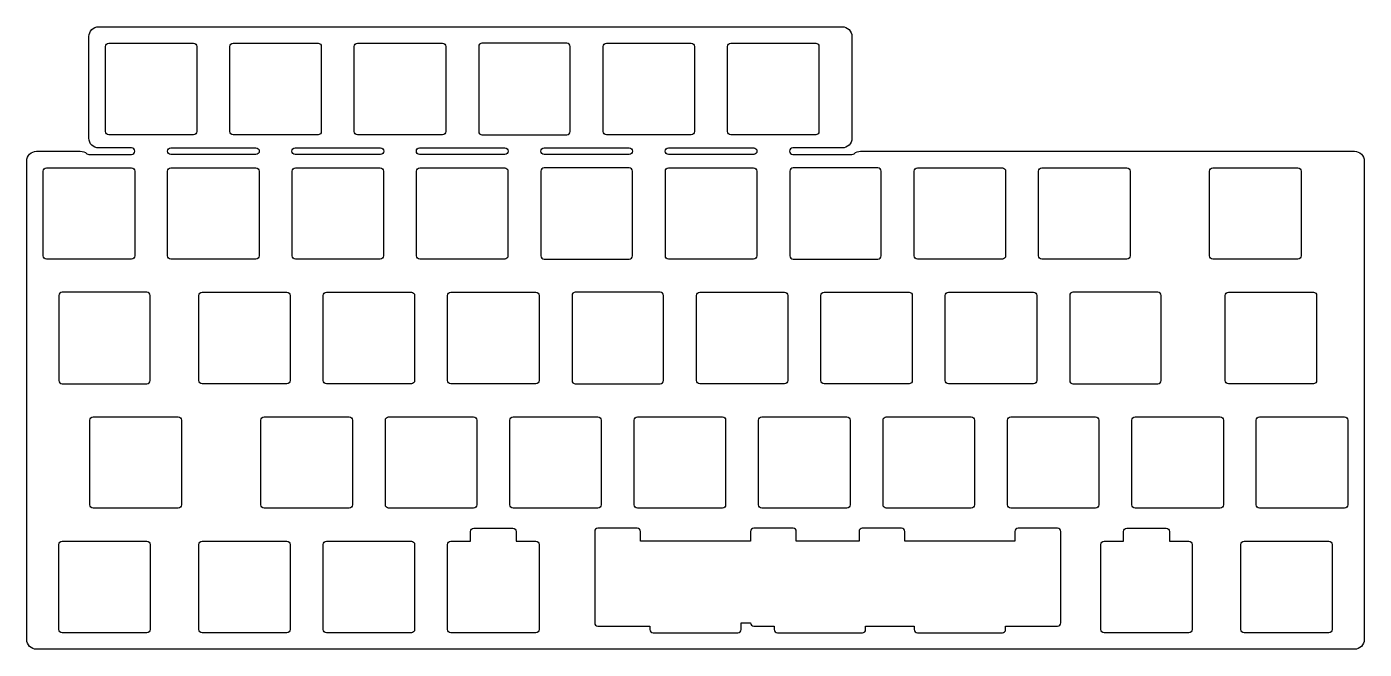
# Model space of a CAD drawing. Header units: millimetres. Extents: x 0 to 205, y -95 to 0.
import ezdxf

# ---------------------------------------------------------------- set-up
doc = ezdxf.new("R2010")
doc.units = ezdxf.units.MM
doc.layers.get('0').update_dxf_attribs({"linetype": 'CONTINUOUS'})

msp = doc.modelspace()

# ---------------------------------------------------------------- linework, layer by layer
for points in [[(1.5, -95.25, -0.414213562), (0, -93.75), (0, -20.55, -0.414213562), (1.5, -19.05), (8.20212, -19.05, -0.182675814), (9.19428, -19.425, 0.182675814), (9.525, -19.55), (16.05, -19.55, 1), (16.05, -18.55), (11.025, -18.55, -0.414213562), (9.525, -17.05), (9.525, -1.5, -0.414213562), (11.025, 0), (124.85, 0, -0.414213562), (126.35, -1.5), (126.35, -17.05, -0.414213562), (124.85, -18.55), (117.3, -18.55, 1), (117.3, -19.55), (126.35, -19.55, 0.182675814), (126.68072, -19.425, -0.182675814), (127.67288, -19.05), (203.2875, -19.05, -0.414213562), (204.7875, -20.55), (204.7875, -93.75, -0.414213562), (203.2875, -95.25)], [(12.05, -3.025, -0.414213562), (12.55, -2.525), (25.55, -2.525, -0.414213562), (26.05, -3.025), (26.05, -16.025, -0.414213562), (25.55, -16.525), (12.55, -16.525, -0.414213562), (12.05, -16.025)], [(31.1, -3.025, -0.414213562), (31.6, -2.525), (44.6, -2.525, -0.414213562), (45.1, -3.025), (45.1, -16.025, -0.414213562), (44.6, -16.525), (31.6, -16.525, -0.414213562), (31.1, -16.025)], [(50.15, -3.025, -0.414213562), (50.65, -2.525), (63.65, -2.525, -0.414213562), (64.15, -3.025), (64.15, -16.025, -0.414213562), (63.65, -16.525), (50.65, -16.525, -0.414213562), (50.15, -16.025)], [(69.2, -3.025), (69.2, -16.025, 0.414213562), (69.7, -16.525), (82.7, -16.525, 0.414213562), (83.2, -16.025), (83.2, -3.025, 0.414213562), (82.7, -2.525), (69.7, -2.525, 0.414213562)], [(88.25, -3.025, -0.414213562), (88.75, -2.525), (101.75, -2.525, -0.414213562), (102.25, -3.025), (102.25, -16.025, -0.414213562), (101.75, -16.525), (88.75, -16.525, -0.414213562), (88.25, -16.025)], [(107.3, -3.025, -0.414213562), (107.8, -2.525), (120.8, -2.525, -0.414213562), (121.3, -3.025), (121.3, -16.025, -0.414213562), (120.8, -16.525), (107.8, -16.525, -0.414213562), (107.3, -16.025)], [(22.05, -19.55, -1), (22.05, -18.55), (35.1, -18.55, -1), (35.1, -19.55)], [(41.1, -19.55, -1), (41.1, -18.55), (54.15, -18.55, -1), (54.15, -19.55)], [(60.15, -19.55, -1), (60.15, -18.55), (73.2, -18.55, -1), (73.2, -19.55)], [(79.2, -19.55, -1), (79.2, -18.55), (92.25, -18.55, -1), (92.25, -19.55)], [(98.25, -19.55, -1), (98.25, -18.55), (111.3, -18.55, -1), (111.3, -19.55)], [(2.525, -22.075, -0.414213562), (3.025, -21.575), (16.025, -21.575, -0.414213562), (16.525, -22.075), (16.525, -35.075, -0.414213562), (16.025, -35.575), (3.025, -35.575, -0.414213562), (2.525, -35.075)], [(35.075, -21.575, -0.414213562), (35.575, -22.075), (35.575, -35.075, -0.414213562), (35.075, -35.575), (22.075, -35.575, -0.414213562), (21.575, -35.075), (21.575, -22.075, -0.414213562), (22.075, -21.575)], [(40.625, -22.075, -0.414213562), (41.125, -21.575), (54.125, -21.575, -0.414213562), (54.625, -22.075), (54.625, -35.075, -0.414213562), (54.125, -35.575), (41.125, -35.575, -0.414213562), (40.625, -35.075)], [(59.675, -22.075, -0.414213562), (60.175, -21.575), (73.175, -21.575, -0.414213562), (73.675, -22.075), (73.675, -35.075, -0.414213562), (73.175, -35.575), (60.175, -35.575, -0.414213562), (59.675, -35.075)], [(78.725, -22.075), (78.725, -35.075, 0.414213562), (79.225, -35.575), (92.225, -35.575, 0.414213562), (92.725, -35.075), (92.725, -22.075, 0.414213562), (92.225, -21.575), (79.225, -21.575, 0.414213562)], [(97.775, -22.075, -0.414213562), (98.275, -21.575), (111.275, -21.575, -0.414213562), (111.775, -22.075), (111.775, -35.075, -0.414213562), (111.275, -35.575), (98.275, -35.575, -0.414213562), (97.775, -35.075)], [(116.825, -22.075), (116.825, -35.075, 0.414213562), (117.325, -35.575), (130.325, -35.575, 0.414213562), (130.825, -35.075), (130.825, -22.075, 0.414213562), (130.325, -21.575), (117.325, -21.575, 0.414213562)], [(135.875, -22.075, -0.414213562), (136.375, -21.575), (149.375, -21.575, -0.414213562), (149.875, -22.075), (149.875, -35.075, -0.414213562), (149.375, -35.575), (136.375, -35.575, -0.414213562), (135.875, -35.075)], [(154.925, -22.075, -0.414213562), (155.425, -21.575), (168.425, -21.575, -0.414213562), (168.925, -22.075), (168.925, -35.075, -0.414213562), (168.425, -35.575), (155.425, -35.575, -0.414213562), (154.925, -35.075)], [(181.11875, -22.075, -0.414213562), (181.61875, -21.575), (194.61875, -21.575, -0.414213562), (195.11875, -22.075), (195.11875, -35.075, -0.414213562), (194.61875, -35.575), (181.61875, -35.575, -0.414213562), (181.11875, -35.075)], [(4.90625, -41.125), (4.90625, -54.125, 0.414213562), (5.40625, -54.625), (18.40625, -54.625, 0.414213562), (18.90625, -54.125), (18.90625, -41.125, 0.414213562), (18.40625, -40.625), (5.40625, -40.625, 0.414213562)], [(26.3375, -41.125, -0.414213562), (26.8375, -40.625), (39.8375, -40.625, -0.414213562), (40.3375, -41.125), (40.3375, -54.125, -0.414213562), (39.8375, -54.625), (26.8375, -54.625, -0.414213562), (26.3375, -54.125)], [(45.3875, -41.125, -0.414213562), (45.8875, -40.625), (58.8875, -40.625, -0.414213562), (59.3875, -41.125), (59.3875, -54.125, -0.414213562), (58.8875, -54.625), (45.8875, -54.625, -0.414213562), (45.3875, -54.125)], [(64.4375, -41.125, -0.414213562), (64.9375, -40.625), (77.9375, -40.625, -0.414213562), (78.4375, -41.125), (78.4375, -54.125, -0.414213562), (77.9375, -54.625), (64.9375, -54.625, -0.414213562), (64.4375, -54.125)], [(83.4875, -41.125), (83.4875, -54.125, 0.414213562), (83.9875, -54.625), (96.9875, -54.625, 0.414213562), (97.4875, -54.125), (97.4875, -41.125, 0.414213562), (96.9875, -40.625), (83.9875, -40.625, 0.414213562)], [(102.5375, -41.125, -0.414213562), (103.0375, -40.625), (116.0375, -40.625, -0.414213562), (116.5375, -41.125), (116.5375, -54.125, -0.414213562), (116.0375, -54.625), (103.0375, -54.625, -0.414213562), (102.5375, -54.125)], [(121.5875, -41.125, -0.414213562), (122.0875, -40.625), (135.0875, -40.625, -0.414213562), (135.5875, -41.125), (135.5875, -54.125, -0.414213562), (135.0875, -54.625), (122.0875, -54.625, -0.414213562), (121.5875, -54.125)], [(140.6375, -41.125, -0.414213562), (141.1375, -40.625), (154.1375, -40.625, -0.414213562), (154.6375, -41.125), (154.6375, -54.125, -0.414213562), (154.1375, -54.625), (141.1375, -54.625, -0.414213562), (140.6375, -54.125)], [(159.6875, -41.125), (159.6875, -54.125, 0.414213562), (160.1875, -54.625), (173.1875, -54.625, 0.414213562), (173.6875, -54.125), (173.6875, -41.125, 0.414213562), (173.1875, -40.625), (160.1875, -40.625, 0.414213562)], [(183.5, -41.125, -0.414213562), (184, -40.625), (197, -40.625, -0.414213562), (197.5, -41.125), (197.5, -54.125, -0.414213562), (197, -54.625), (184, -54.625, -0.414213562), (183.5, -54.125)], [(9.66875, -60.175, -0.414213562), (10.16875, -59.675), (23.16875, -59.675, -0.414213562), (23.66875, -60.175), (23.66875, -73.175, -0.414213562), (23.16875, -73.675), (10.16875, -73.675, -0.414213562), (9.66875, -73.175)], [(35.8625, -60.175, -0.414213562), (36.3625, -59.675), (49.3625, -59.675, -0.414213562), (49.8625, -60.175), (49.8625, -73.175, -0.414213562), (49.3625, -73.675), (36.3625, -73.675, -0.414213562), (35.8625, -73.175)], [(54.9125, -60.175, -0.414213562), (55.4125, -59.675), (68.4125, -59.675, -0.414213562), (68.9125, -60.175), (68.9125, -73.175, -0.414213562), (68.4125, -73.675), (55.4125, -73.675, -0.414213562), (54.9125, -73.175)], [(87.4625, -59.675, -0.414213562), (87.9625, -60.175), (87.9625, -73.175, -0.414213562), (87.4625, -73.675), (74.4625, -73.675, -0.414213562), (73.9625, -73.175), (73.9625, -60.175, -0.414213562), (74.4625, -59.675)], [(93.0125, -60.175, -0.414213562), (93.5125, -59.675), (106.5125, -59.675, -0.414213562), (107.0125, -60.175), (107.0125, -73.175, -0.414213562), (106.5125, -73.675), (93.5125, -73.675, -0.414213562), (93.0125, -73.175)], [(112.0625, -60.175, -0.414213562), (112.5625, -59.675), (125.5625, -59.675, -0.414213562), (126.0625, -60.175), (126.0625, -73.175, -0.414213562), (125.5625, -73.675), (112.5625, -73.675, -0.414213562), (112.0625, -73.175)], [(131.1125, -60.175, -0.414213562), (131.6125, -59.675), (144.6125, -59.675, -0.414213562), (145.1125, -60.175), (145.1125, -73.175, -0.414213562), (144.6125, -73.675), (131.6125, -73.675, -0.414213562), (131.1125, -73.175)], [(150.1625, -60.175, -0.414213562), (150.6625, -59.675), (163.6625, -59.675, -0.414213562), (164.1625, -60.175), (164.1625, -73.175, -0.414213562), (163.6625, -73.675), (150.6625, -73.675, -0.414213562), (150.1625, -73.175)], [(182.7125, -59.675, -0.414213562), (183.2125, -60.175), (183.2125, -73.175, -0.414213562), (182.7125, -73.675), (169.7125, -73.675, -0.414213562), (169.2125, -73.175), (169.2125, -60.175, -0.414213562), (169.7125, -59.675)], [(188.2625, -60.175, -0.414213562), (188.7625, -59.675), (201.7625, -59.675, -0.414213562), (202.2625, -60.175), (202.2625, -73.175, -0.414213562), (201.7625, -73.675), (188.7625, -73.675, -0.414213562), (188.2625, -73.175)], [(77.9375, -78.725, -0.414213562), (78.4375, -79.225), (78.4375, -92.225, -0.414213562), (77.9375, -92.725), (64.9375, -92.725, -0.414213562), (64.4375, -92.225), (64.4375, -79.225, -0.414213562), (64.9375, -78.725), (67.94375, -78.725), (67.94375, -77.225, -0.414213562), (68.44375, -76.725), (74.44375, -76.725, -0.414213562), (74.94375, -77.225), (74.94375, -78.725)], [(158.313, -91.225), (158.313, -77.225, 0.414213562), (157.813, -76.725), (151.813, -76.725, 0.414213562), (151.313, -77.225), (151.313, -78.725), (134.437, -78.725), (134.437, -77.225, 0.414213562), (133.937, -76.725), (127.937, -76.725, 0.414213562), (127.437, -77.225), (127.437, -78.725), (117.83175, -78.725), (117.83175, -77.225, 0.414213562), (117.33175, -76.725), (111.33175, -76.725, 0.414213562), (110.83175, -77.225), (110.83175, -78.725), (93.95575, -78.725), (93.95575, -77.225, 0.414213562), (93.45575, -76.725), (87.45575, -76.725, 0.414213562), (86.95575, -77.225), (86.95575, -91.225, 0.414213562), (87.45575, -91.725), (95.39375, -91.725), (95.39375, -92.225, 0.414213562), (95.89375, -92.725), (108.89375, -92.725, 0.414213562), (109.39375, -92.225), (109.39375, -91.225), (110.83175, -91.225, 0.414213562), (111.33175, -91.725), (114.44375, -91.725), (114.44375, -92.225, 0.414213562), (114.94375, -92.725), (127.94375, -92.725, 0.414213562), (128.44375, -92.225), (128.44375, -91.725), (135.875, -91.725), (135.875, -92.225, 0.414213562), (136.375, -92.725), (149.375, -92.725, 0.414213562), (149.875, -92.225), (149.875, -91.725), (157.813, -91.725, 0.414213562)], [(174.44375, -76.725, -0.414213562), (174.94375, -77.225), (174.94375, -78.725), (177.95, -78.725, -0.414213562), (178.45, -79.225), (178.45, -92.225, -0.414213562), (177.95, -92.725), (164.95, -92.725, -0.414213562), (164.45, -92.225), (164.45, -79.225, -0.414213562), (164.95, -78.725), (167.94375, -78.725), (167.94375, -77.225, -0.414213562), (168.44375, -76.725)], [(4.90625, -79.225, -0.414213562), (5.40625, -78.725), (18.40625, -78.725, -0.414213562), (18.90625, -79.225), (18.90625, -92.225, -0.414213562), (18.40625, -92.725), (5.40625, -92.725, -0.414213562), (4.90625, -92.225)], [(26.3375, -79.225, -0.414213562), (26.8375, -78.725), (39.8375, -78.725, -0.414213562), (40.3375, -79.225), (40.3375, -92.225, -0.414213562), (39.8375, -92.725), (26.8375, -92.725, -0.414213562), (26.3375, -92.225)], [(45.3875, -79.225, -0.414213562), (45.8875, -78.725), (58.8875, -78.725, -0.414213562), (59.3875, -79.225), (59.3875, -92.225, -0.414213562), (58.8875, -92.725), (45.8875, -92.725, -0.414213562), (45.3875, -92.225)], [(185.88125, -79.225, -0.414213562), (186.38125, -78.725), (199.38125, -78.725, -0.414213562), (199.88125, -79.225), (199.88125, -92.225, -0.414213562), (199.38125, -92.725), (186.38125, -92.725, -0.414213562), (185.88125, -92.225)]]:
    msp.add_lwpolyline(points, format="xyb", close=True)

doc.saveas('drawing.dxf')
